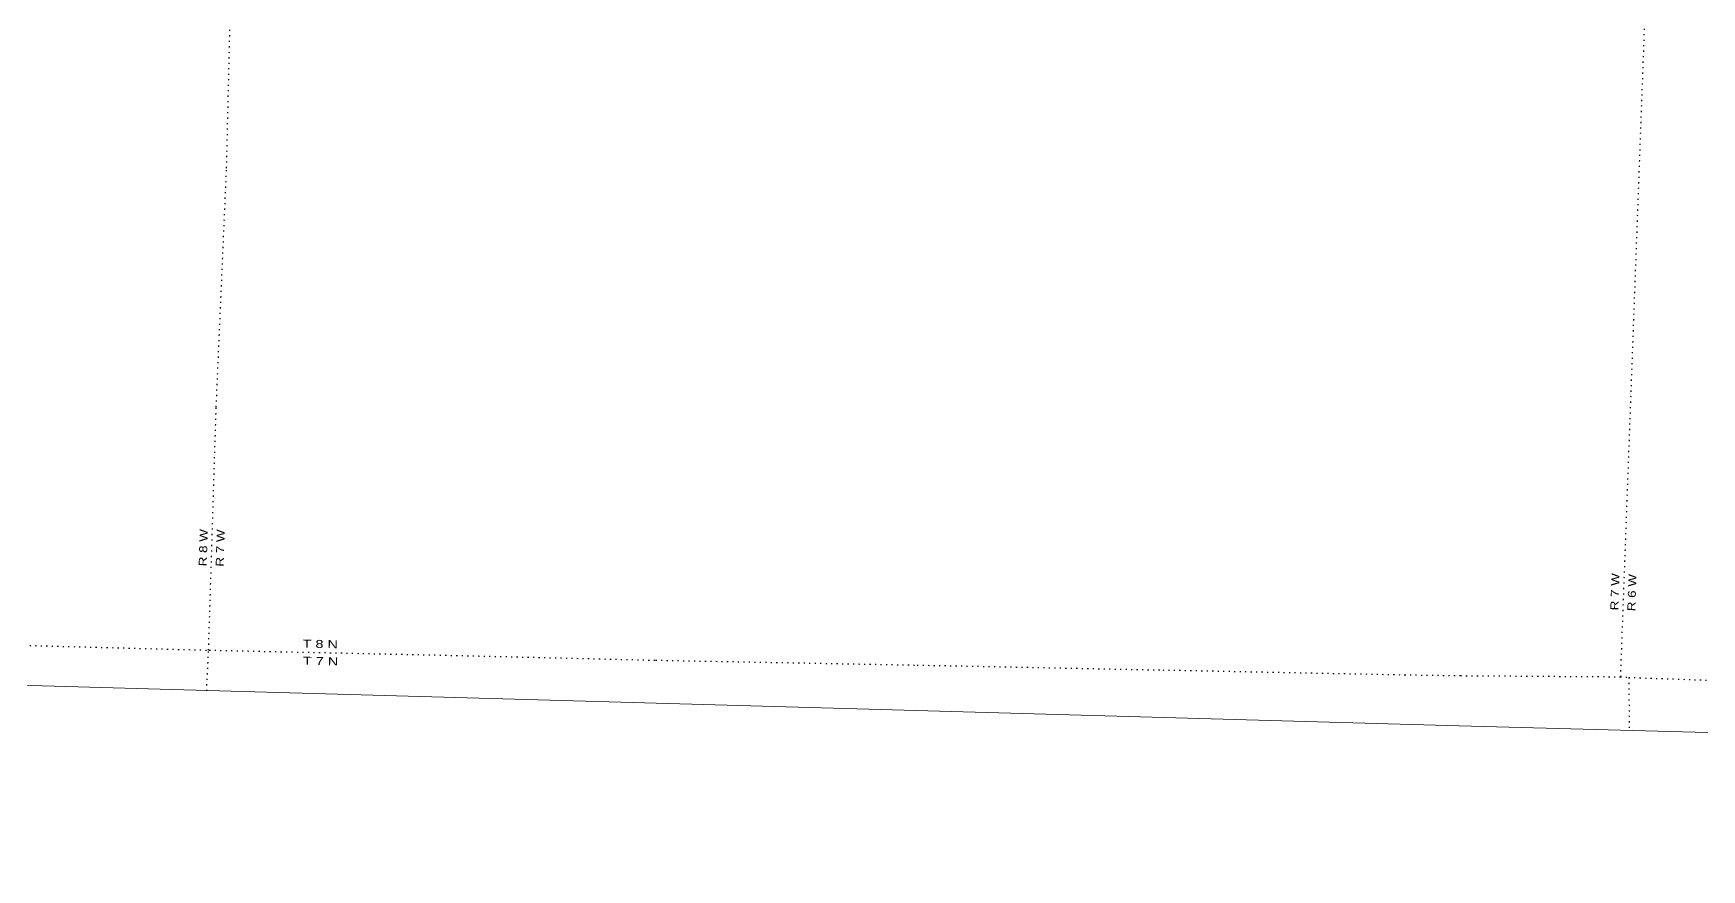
# Model space of a CAD drawing. Header units: feet. Extents: x -762378 to -505285, y -497909 to -353855.
# Drawn here: x -666527 to -630046, y -497909 to -479619 of the extents above; entities that cross this region are included whole.
import ezdxf
from ezdxf.enums import TextEntityAlignment as Align

# ---------------------------------------------------------------- set-up
doc = ezdxf.new("R2010")
doc.units = ezdxf.units.FT
doc.header["$LTSCALE"] = 80
doc.linetypes.add('DOTTED', pattern=[1.5, 0.3, -1.2])
doc.layers.add('4', color=7, linetype='Continuous', lineweight=13)
doc.layers.add('6', color=7, linetype='DOTTED', lineweight=25)

msp = doc.modelspace()

# ---------------------------------------------------------------- linework, layer by layer
at = {"layer": '4'}
for points in [[(-757851.71, -353854.74), (-726285.32, -354875.48), (-694717.56, -355852.8), (-663148.48, -356786.69), (-631578.15, -357677.16), (-600006.62, -358524.19), (-568433.95, -359327.81), (-536860.21, -360087.99), (-505285.47, -360804.75), (-508303.39, -497908.54), (-540066.74, -497187.5), (-571829.06, -496422.78), (-603590.3, -495614.36), (-635350.39, -494762.27)], [(-635350.39, -494762.27), (-667109.28, -493866.47), (-698866.92, -492927.01)]]:
    msp.add_lwpolyline(points, dxfattribs=at)
at = {"layer": '6'}
msp.add_line((-631641.69, -493704.99), (-631627.27, -494864.41), dxfattribs=at)
for points in [[(-630522.6, -456547.27), (-630675.62, -462488.67), (-631824.1, -493690.72)], [(-662736.87, -493997.68), (-662694.97, -493110), (-662528.34, -487790.57), (-662301.73, -482564.33), (-662176.74, -477317.2), (-661988.25, -471150.19)], [(-667084.08, -492994.16), (-662680.83, -493108.66), (-657638.54, -493215.86), (-652920.36, -493327.72), (-647200.13, -493435.02), (-641827.91, -493541.84), (-636542.09, -493646.56), (-635320.21, -493665.41)], [(-635320.21, -493665.41), (-631824.1, -493690.72), (-631641.69, -493704.99), (-621427.69, -494053.47), (-618516.21, -494255.39), (-603585.21, -494720.55)]]:
    msp.add_lwpolyline(points, dxfattribs=at)

# ---------------------------------------------------------------- texts
for s, rotation, width, p in [('R 8 W', 88.206, 1.25, (-662724.85, -490870.19)), ('R 7 W', 88.206, 1.25, (-662353.66, -490878.23)), ('T 8 N', 358.782, 1.35, (-660255.08, -493060.21)), ('T 7 N', 358.782, 1.35, (-660247.63, -493434.24))]:
    msp.add_text(s, height=175, rotation=rotation, dxfattribs=dict(at, width=width)).set_placement(p, align=Align.CENTER)
at = {"layer": '6', "width": 1.25}
for s, p in [('R 7 W', (-631870.56, -492241)), ('R 6 W', (-631498.37, -492259.83))]:
    msp.add_text(s, height=175, rotation=87.892, dxfattribs=at).set_placement(p)

doc.saveas('drawing.dxf')
